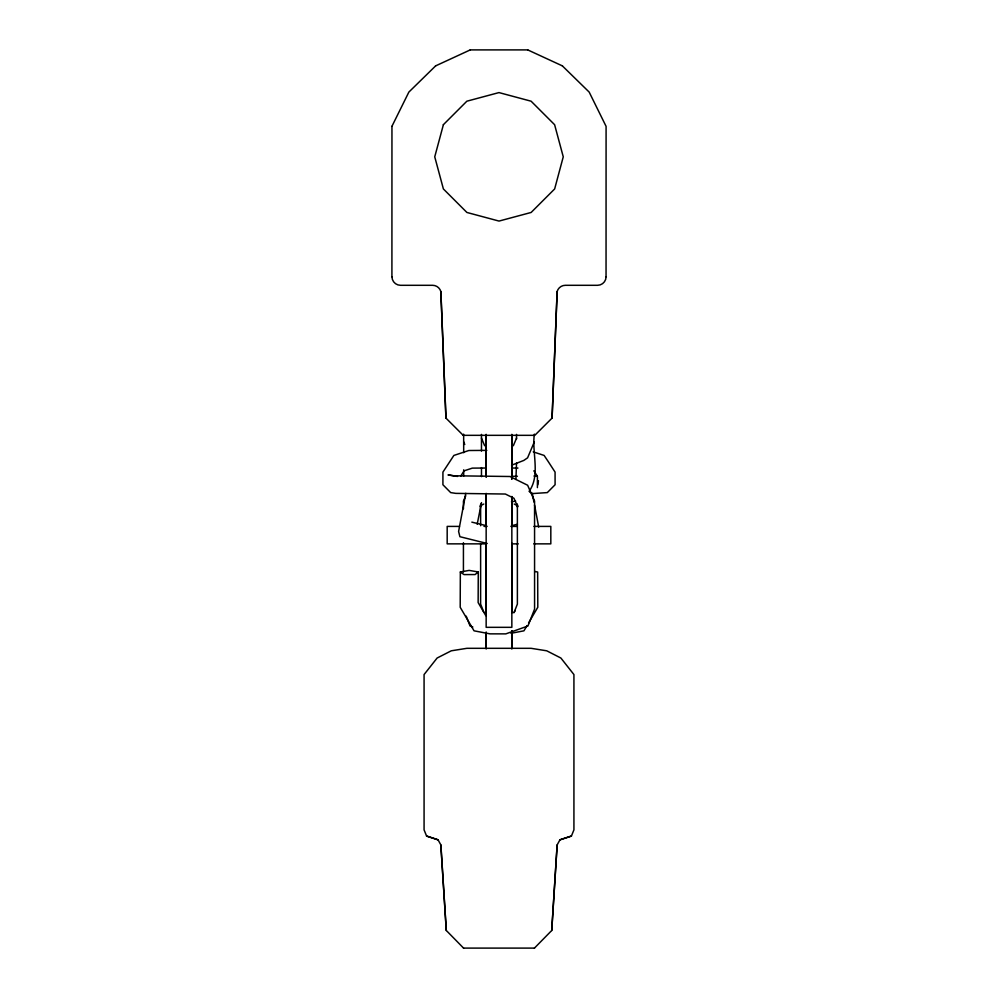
<?xml version="1.0" encoding="UTF-8"?>
<svg xmlns="http://www.w3.org/2000/svg" width="998" height="998" viewBox="0 0 998 998"><rect width="100%" height="100%" fill="white"/><g stroke="black" fill="none" stroke-linecap="round" stroke-linejoin="round"><path stroke-width="1.5" d="M391.915 276.745L391.952 126.359M463.421 572.054L463.434 542.737M463.434 508.793L463.434 501.083L465.742 495.794M480.624 544.159L480.612 604.077L483.843 612.323M480.624 525.721L480.624 504.202M486.151 542.687L486.151 627.33L511.849 627.33L511.849 496.455M486.151 526.283L486.151 494.06M486.151 434.791L486.151 476.982L486.151 434.33M511.849 612.934L511.849 543.049M511.849 526.283L511.849 497.166M511.849 434.791L511.849 479.052L511.849 434.33M516.527 463.097L515.916 479.452M516.527 438.97L516.527 434.404M534.354 434.13C531.684 452.83 540.716 475.123 529.077 491.403M485.664 615.404L478.142 602.592L478.267 571.966L469.147 570.394L460.34 572.016L460.203 607.283L474.05 630.823L489.931 633.855L505.811 633.88L527.942 626.008L534.579 609.079L534.566 501.083L527.63 485.24L509.966 476.508L453.728 475.772L448.002 474.911L457.558 476.445M463.172 435.328L534.791 435.328L552.081 418.075L557.121 291.516A8.57 8.57 0 0 1 565.355 285.303L597.528 285.303A8.57 8.57 0 0 0 606.085 276.745M552.081 418.075L557.158 291.516M534.441 948.1L551.732 930.485L557.121 844.944L559.953 839.817L571.417 836.05L573.925 829.862L573.925 674.561L560.888 658.031L546.729 650.808L531.098 648.313L466.902 648.313L451.271 650.808L437.112 658.031L424.075 674.561L424.075 829.862L426.583 836.05L438.047 839.817L440.879 844.944L446.306 930.485L463.559 948.1M551.732 930.485L557.158 844.944M537.822 484.878L538.446 480.774M465.767 493.311L458.606 531.472L459.903 536.699L487.224 543.498M477.194 524.299L481.485 502.605M514.157 612.323L517.388 604.077L517.376 504.202M513.321 445.757L516.552 438.097M534.354 441.827L527.593 457.82L523.838 460.415L511.562 465.218M480.312 506.797L481.56 503.965M391.915 126.359L408.868 92.078L435.615 65.905M513.833 612.834L515.342 610.277M527.031 625.596L523.95 630.823L510.964 633.306M528.566 622.977L537.797 607.283L537.66 572.016L534.716 571.467M460.589 476.283L464.145 470.819L472.316 468.124L486.213 468.025M478.267 571.966L475.098 574.561L464.02 574.586L460.34 572.016M480.063 505.974L483.793 504.04M435.565 65.905L470.258 49.9M571.417 836.05L559.953 839.817M511.512 525.697L517.376 524.274M511.45 501.794L515.642 501.083M533.967 476.009L536.912 475.934M531.946 493.611L547.316 492.6L555.088 484.754L555.075 472.104L548.226 461.563L544.122 455.437L533.231 451.857M511.213 476.32L517.401 476.271M486.812 450.385L468.848 450.51L453.878 455.437L442.925 472.104L442.912 484.754L450.684 492.6L455.812 493.374L505.375 494.035L513.958 498.276L517.688 506.797M463.509 948.1L534.491 948.1M470.22 49.9L527.78 49.9M459.467 526.408L447.179 526.408L447.179 543.86L485.989 543.86M484.018 526.408L487.099 526.408M510.901 526.408L517.051 526.408M533.93 526.408L550.821 526.408L550.821 543.86L533.743 543.86M512.011 543.86L518.212 543.86M511.787 468.025L517.962 468.074M438.047 839.817L426.583 836.05M527.742 49.9L562.435 65.905M471.842 522.141L486.488 525.697M472.827 626.994L470.058 626.008L466.191 616.14M529.614 491.952L532.233 493.311L533.98 502.144M514.207 504.04L517.937 505.974M562.385 65.905L589.169 92.078L606.085 126.359L606.048 276.745M391.952 276.745A8.57 8.57 0 0 0 400.522 285.303L432.645 285.303A8.57 8.57 0 0 1 440.842 291.516L445.919 418.075L463.209 435.328M533.855 470.819L537.411 476.283L537.411 487.61M481.448 438.097L484.679 445.757M463.646 441.827L464.769 444.497M534.566 505.088L538.695 527.106M516.802 504.052L517.376 506.947M440.842 844.944L446.268 930.485M440.879 291.516L445.969 418.075M481.473 434.404L481.473 451.071M463.646 434.13L463.696 452.718M486.151 493.349L486.151 615.828M481.473 467.613L481.473 476.632M463.696 469.821L463.696 476.034M486.151 632.258L486.151 648.725L486.151 632.258M511.849 630.761L511.849 648.725L511.849 630.761M443.386 124.713L434.741 156.823L443.386 188.946L466.902 212.462L499.025 221.069L531.136 212.462L554.651 188.946L563.259 156.823L554.614 124.713L531.098 101.197L498.975 92.589L466.864 101.197L443.349 124.713"/></g></svg>
